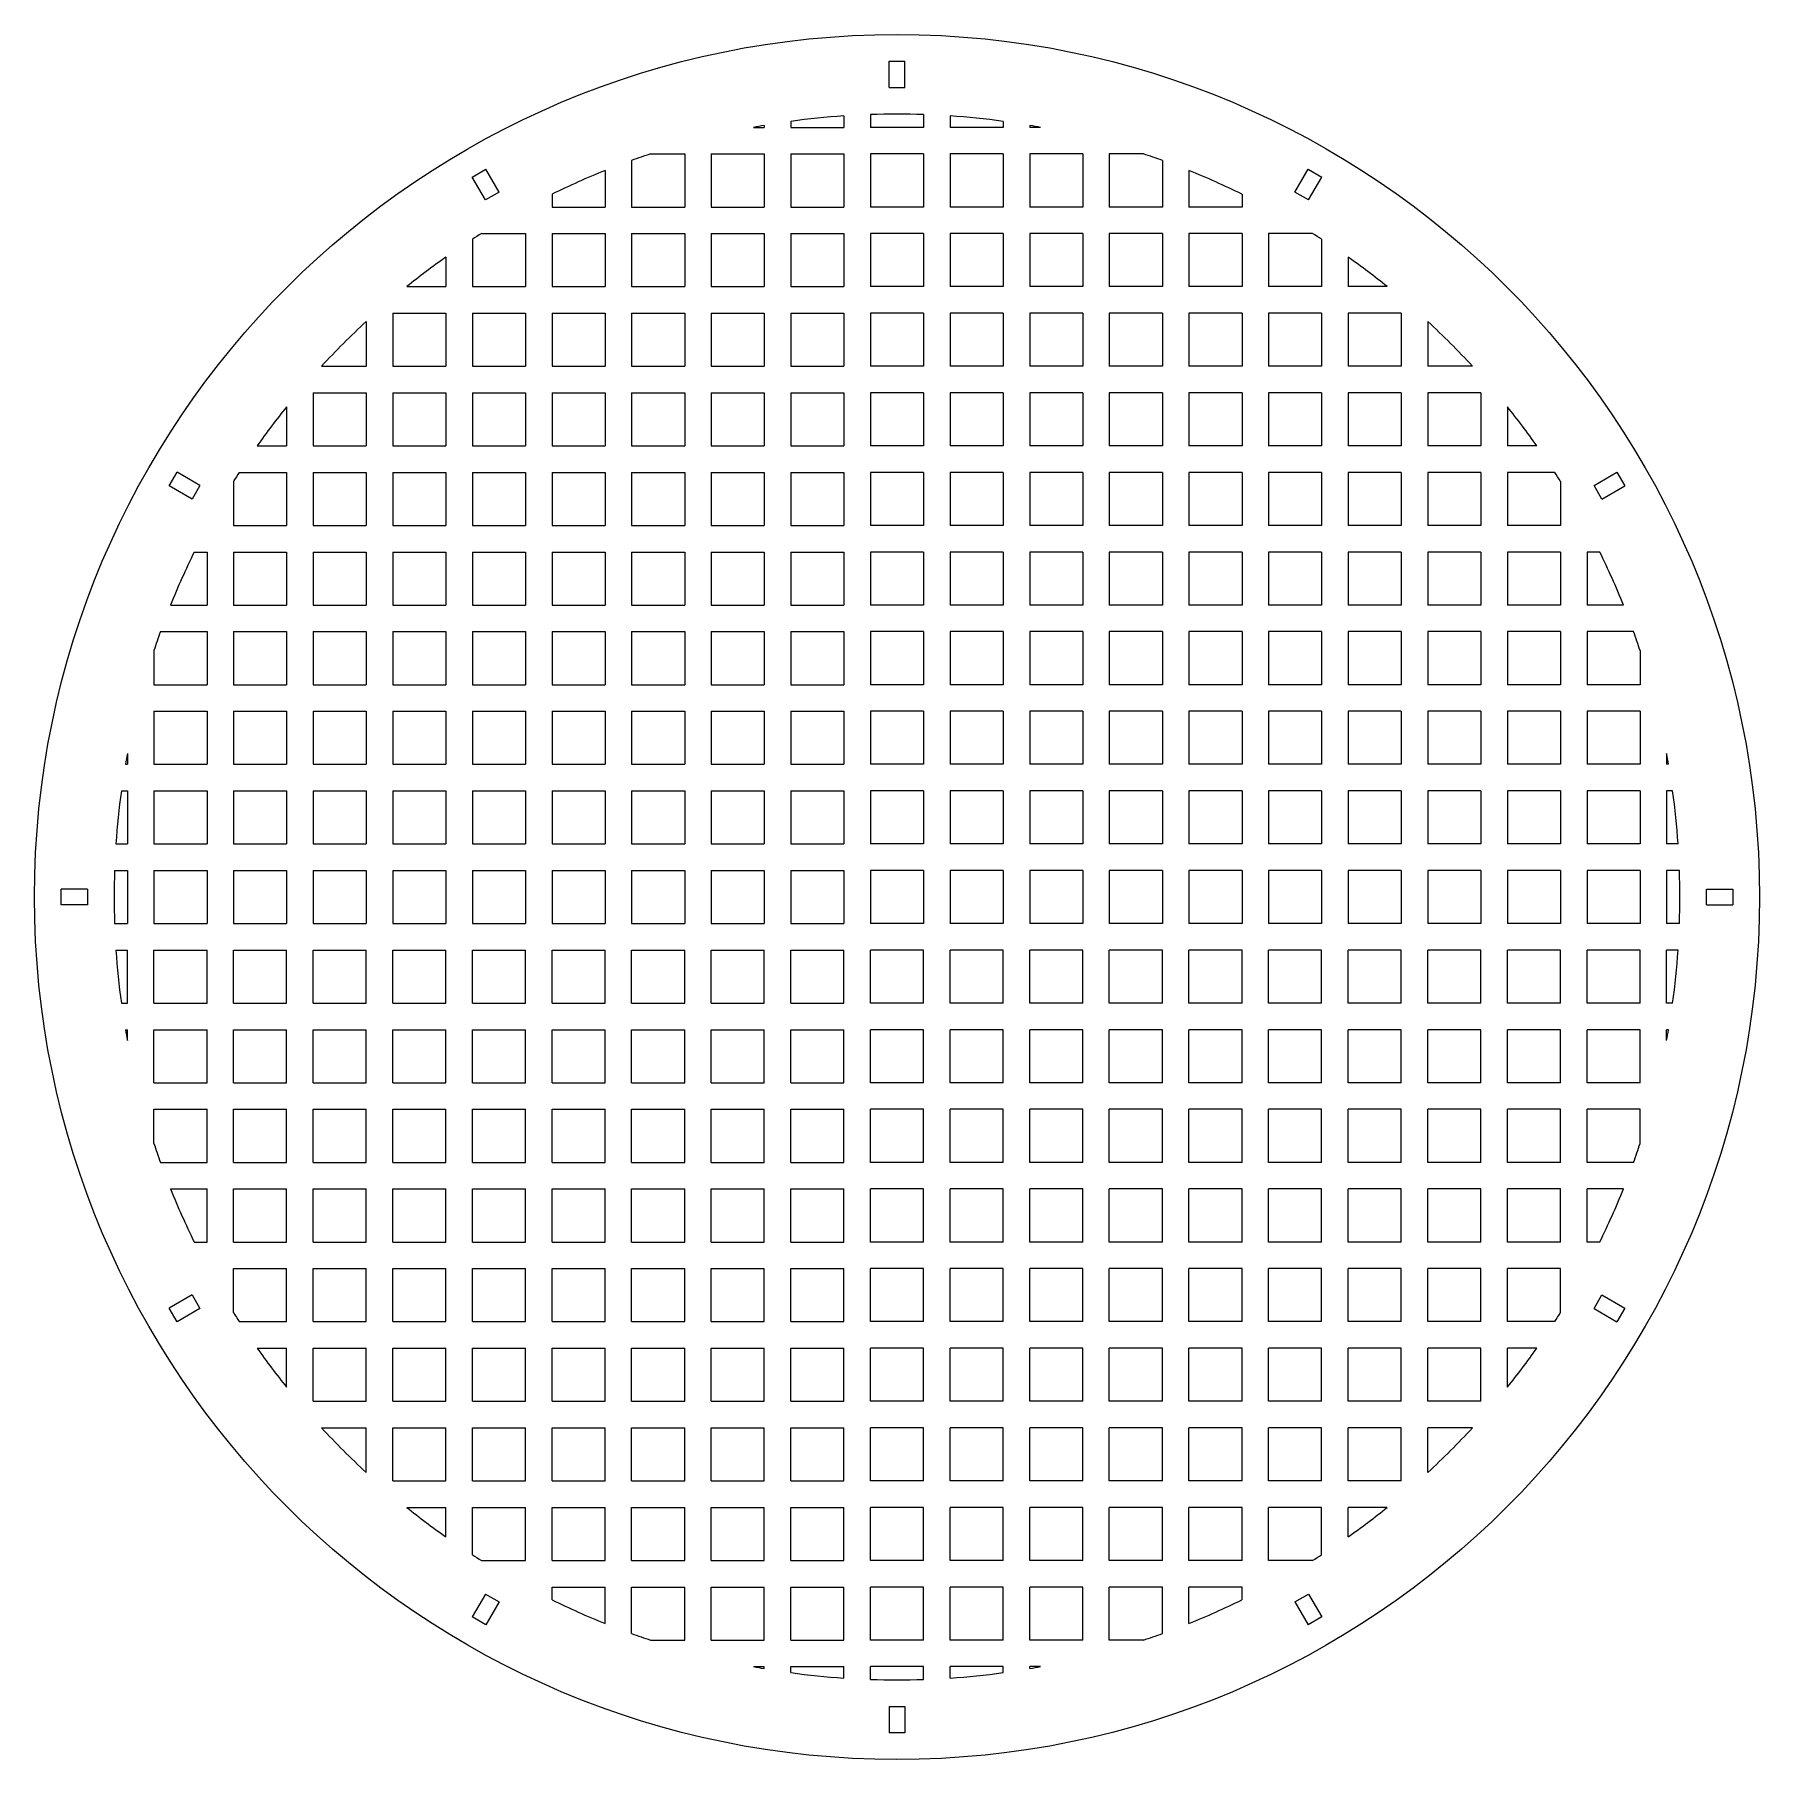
# Model space of a CAD drawing. Extents: x -162 to 162, y -162 to 162.
import ezdxf

# ---------------------------------------------------------------- set-up
doc = ezdxf.new("R2010")
doc.units = 0
doc.header["$MEASUREMENT"] = 0
doc.layers.add('VISIBLE', color=7, linetype='CONTINUOUS')

msp = doc.modelspace()

# ---------------------------------------------------------------- linework, layer by layer
at = {"layer": 'VISIBLE'}
for p, q in [((-1.5, 152.5), (-1.5, 157.5)), ((-1.5, 157.5), (1.5, 157.5)), ((1.5, 152.5), (1.5, 157.5)), ((-1.5, 152.5), (1.5, 152.5)), ((-10, 147.16), (-10, 145)), ((-5, 147.42), (-5, 145)), ((5, 147.42), (5, 145)), ((10, 147.16), (10, 145)), ((-27.04, 145), (-25, 145)), ((-25, 145.37), (-25, 145)), ((-20, 146.14), (-20, 145)), ((-20, 145), (-10, 145)), ((5, 145), (-5, 145)), ((20, 145), (10, 145)), ((20, 146.14), (20, 145)), ((25, 145.37), (25, 145)), ((27.04, 145), (25, 145)), ((-46.44, 140), (-40, 140)), ((-40, 140), (-40, 130)), ((-35, 140), (-35, 130)), ((-35, 140), (-25, 140)), ((-25, 140), (-25, 130)), ((-20, 140), (-20, 130)), ((-20, 140), (-10, 140)), ((-10, 140), (-10, 130)), ((5, 140), (-5, 140)), ((-5, 140), (-5, 130)), ((5, 140), (5, 130)), ((20, 140), (10, 140)), ((10, 140), (10, 130)), ((20, 140), (20, 130)), ((35, 140), (25, 140)), ((25, 140), (25, 130)), ((35, 140), (35, 130)), ((40, 140), (40, 130)), ((46.44, 140), (40, 140)), ((-80.05, 135.65), (-77.45, 137.15)), ((-74.95, 132.82), (-77.45, 137.15)), ((-55, 136.86), (-55, 130)), ((-50, 138.77), (-50, 130)), ((50, 138.77), (50, 130)), ((55, 136.86), (55, 130)), ((74.95, 132.82), (77.45, 137.15)), ((77.45, 137.15), (80.05, 135.65)), ((-77.55, 131.32), (-80.05, 135.65)), ((77.55, 131.32), (80.05, 135.65)), ((-74.95, 132.82), (-77.55, 131.32)), ((-65, 132.41), (-65, 130)), ((-65, 130), (-55, 130)), ((-50, 130), (-40, 130)), ((-35, 130), (-25, 130)), ((-20, 130), (-10, 130)), ((5, 130), (-5, 130)), ((20, 130), (10, 130)), ((35, 130), (25, 130)), ((50, 130), (40, 130)), ((65, 130), (55, 130)), ((65, 132.41), (65, 130)), ((77.55, 131.32), (74.95, 132.82)), ((-80, 123.92), (-80, 115)), ((-78.3, 125), (-70, 125)), ((-70, 125), (-70, 115)), ((-65, 125), (-65, 115)), ((-65, 125), (-55, 125)), ((-55, 125), (-55, 115)), ((-50, 125), (-50, 115)), ((-50, 125), (-40, 125)), ((-40, 125), (-40, 115)), ((-35, 125), (-35, 115)), ((-35, 125), (-25, 125)), ((-25, 125), (-25, 115)), ((-20, 125), (-20, 115)), ((-20, 125), (-10, 125)), ((-10, 125), (-10, 115)), ((5, 125), (-5, 125)), ((-5, 125), (-5, 115)), ((5, 125), (5, 115)), ((20, 125), (10, 125)), ((10, 125), (10, 115)), ((20, 125), (20, 115)), ((35, 125), (25, 125)), ((25, 125), (25, 115)), ((35, 125), (35, 115)), ((50, 125), (40, 125)), ((40, 125), (40, 115)), ((50, 125), (50, 115)), ((65, 125), (55, 125)), ((55, 125), (55, 115)), ((65, 125), (65, 115)), ((70, 125), (70, 115)), ((78.3, 125), (70, 125)), ((80, 123.92), (80, 115)), ((-85, 120.55), (-85, 115)), ((85, 120.55), (85, 115)), ((-92.36, 115), (-85, 115)), ((-80, 115), (-70, 115)), ((-65, 115), (-55, 115)), ((-50, 115), (-40, 115)), ((-35, 115), (-25, 115)), ((-20, 115), (-10, 115)), ((5, 115), (-5, 115)), ((20, 115), (10, 115)), ((35, 115), (25, 115)), ((50, 115), (40, 115)), ((65, 115), (55, 115)), ((80, 115), (70, 115)), ((92.36, 115), (85, 115)), ((-100, 108.43), (-100, 100)), ((-95, 110), (-85, 110)), ((-95, 110), (-95, 100)), ((-85, 110), (-85, 100)), ((-80, 110), (-70, 110)), ((-80, 110), (-80, 100)), ((-70, 110), (-70, 100)), ((-65, 110), (-65, 100)), ((-65, 110), (-55, 110)), ((-55, 110), (-55, 100)), ((-50, 110), (-40, 110)), ((-50, 110), (-50, 100)), ((-40, 110), (-40, 100)), ((-35, 110), (-35, 100)), ((-35, 110), (-25, 110)), ((-25, 110), (-25, 100)), ((-20, 110), (-20, 100)), ((-20, 110), (-10, 110)), ((-10, 110), (-10, 100)), ((5, 110), (-5, 110)), ((-5, 110), (-5, 100)), ((5, 110), (5, 100)), ((20, 110), (10, 110)), ((10, 110), (10, 100)), ((20, 110), (20, 100)), ((35, 110), (25, 110)), ((25, 110), (25, 100)), ((35, 110), (35, 100)), ((50, 110), (40, 110)), ((40, 110), (40, 100)), ((50, 110), (50, 100)), ((65, 110), (55, 110)), ((55, 110), (55, 100)), ((65, 110), (65, 100)), ((80, 110), (70, 110)), ((70, 110), (70, 100)), ((80, 110), (80, 100)), ((95, 110), (85, 110)), ((85, 110), (85, 100)), ((95, 110), (95, 100)), ((100, 108.43), (100, 100)), ((-108.43, 100), (-100, 100)), ((-95, 100), (-85, 100)), ((-80, 100), (-70, 100)), ((-65, 100), (-55, 100)), ((-50, 100), (-40, 100)), ((-35, 100), (-25, 100)), ((-20, 100), (-10, 100)), ((5, 100), (-5, 100)), ((20, 100), (10, 100)), ((35, 100), (25, 100)), ((50, 100), (40, 100)), ((65, 100), (55, 100)), ((80, 100), (70, 100)), ((95, 100), (85, 100)), ((108.43, 100), (100, 100)), ((-110, 95), (-110, 85)), ((-110, 95), (-100, 95)), ((-100, 95), (-100, 85)), ((-95, 95), (-85, 95)), ((-95, 95), (-95, 85)), ((-85, 95), (-85, 85)), ((-80, 95), (-70, 95)), ((-80, 95), (-80, 85)), ((-70, 95), (-70, 85)), ((-65, 95), (-55, 95)), ((-65, 95), (-65, 85)), ((-55, 95), (-55, 85)), ((-50, 95), (-40, 95)), ((-50, 95), (-50, 85)), ((-40, 95), (-40, 85)), ((-35, 95), (-35, 85)), ((-35, 95), (-25, 95)), ((-25, 95), (-25, 85)), ((-20, 95), (-20, 85)), ((-20, 95), (-10, 95)), ((-10, 95), (-10, 85)), ((5, 95), (-5, 95)), ((-5, 95), (-5, 85)), ((5, 95), (5, 85)), ((20, 95), (10, 95)), ((10, 95), (10, 85)), ((20, 95), (20, 85)), ((35, 95), (25, 95)), ((25, 95), (25, 85)), ((35, 95), (35, 85)), ((50, 95), (40, 95)), ((40, 95), (40, 85)), ((50, 95), (50, 85)), ((65, 95), (55, 95)), ((55, 95), (55, 85)), ((65, 95), (65, 85)), ((80, 95), (70, 95)), ((70, 95), (70, 85)), ((80, 95), (80, 85)), ((95, 95), (85, 95)), ((85, 95), (85, 85)), ((95, 95), (95, 85)), ((110, 95), (100, 95)), ((100, 95), (100, 85)), ((110, 95), (110, 85)), ((-115, 92.36), (-115, 85)), ((115, 92.36), (115, 85)), ((-120.55, 85), (-115, 85)), ((-110, 85), (-100, 85)), ((-95, 85), (-85, 85)), ((-80, 85), (-70, 85)), ((-65, 85), (-55, 85)), ((-50, 85), (-40, 85)), ((-35, 85), (-25, 85)), ((-20, 85), (-10, 85)), ((5, 85), (-5, 85)), ((20, 85), (10, 85)), ((35, 85), (25, 85)), ((50, 85), (40, 85)), ((65, 85), (55, 85)), ((80, 85), (70, 85)), ((95, 85), (85, 85)), ((110, 85), (100, 85)), ((120.55, 85), (115, 85)), ((-137.15, 77.45), (-135.65, 80.05)), ((-131.32, 77.55), (-135.65, 80.05)), ((-125, 78.3), (-125, 70)), ((-123.92, 80), (-115, 80)), ((-115, 80), (-115, 70)), ((-110, 80), (-100, 80)), ((-110, 80), (-110, 70)), ((-100, 80), (-100, 70)), ((-95, 80), (-95, 70)), ((-95, 80), (-85, 80)), ((-85, 80), (-85, 70)), ((-80, 80), (-70, 80)), ((-80, 80), (-80, 70)), ((-70, 80), (-70, 70)), ((-65, 80), (-55, 80)), ((-65, 80), (-65, 70)), ((-55, 80), (-55, 70)), ((-50, 80), (-50, 70)), ((-50, 80), (-40, 80)), ((-40, 80), (-40, 70)), ((-35, 80), (-35, 70)), ((-35, 80), (-25, 80)), ((-25, 80), (-25, 70)), ((-20, 80), (-20, 70)), ((-20, 80), (-10, 80)), ((-10, 80), (-10, 70)), ((5, 80), (-5, 80)), ((-5, 80), (-5, 70)), ((5, 80), (5, 70)), ((20, 80), (10, 80)), ((10, 80), (10, 70)), ((20, 80), (20, 70)), ((35, 80), (25, 80)), ((25, 80), (25, 70)), ((35, 80), (35, 70)), ((50, 80), (40, 80)), ((40, 80), (40, 70)), ((50, 80), (50, 70)), ((65, 80), (55, 80)), ((55, 80), (55, 70)), ((65, 80), (65, 70)), ((80, 80), (70, 80)), ((70, 80), (70, 70)), ((80, 80), (80, 70)), ((95, 80), (85, 80)), ((85, 80), (85, 70)), ((95, 80), (95, 70)), ((110, 80), (100, 80)), ((100, 80), (100, 70)), ((110, 80), (110, 70)), ((115, 80), (115, 70)), ((123.92, 80), (115, 80)), ((125, 78.3), (125, 70)), ((131.32, 77.55), (135.65, 80.05)), ((135.65, 80.05), (137.15, 77.45)), ((-132.82, 74.95), (-137.15, 77.45)), ((-131.32, 77.55), (-132.82, 74.95)), ((132.82, 74.95), (131.32, 77.55)), ((132.82, 74.95), (137.15, 77.45)), ((-125, 70), (-115, 70)), ((-110, 70), (-100, 70)), ((-95, 70), (-85, 70)), ((-80, 70), (-70, 70)), ((-65, 70), (-55, 70)), ((-50, 70), (-40, 70)), ((-35, 70), (-25, 70)), ((-20, 70), (-10, 70)), ((5, 70), (-5, 70)), ((20, 70), (10, 70)), ((35, 70), (25, 70)), ((50, 70), (40, 70)), ((65, 70), (55, 70)), ((80, 70), (70, 70)), ((95, 70), (85, 70)), ((110, 70), (100, 70)), ((125, 70), (115, 70)), ((-132.41, 65), (-130, 65)), ((-130, 65), (-130, 55)), ((-125, 65), (-115, 65)), ((-125, 65), (-125, 55)), ((-115, 65), (-115, 55)), ((-110, 65), (-100, 65)), ((-110, 65), (-110, 55)), ((-100, 65), (-100, 55)), ((-95, 65), (-95, 55)), ((-95, 65), (-85, 65)), ((-85, 65), (-85, 55)), ((-80, 65), (-70, 65)), ((-80, 65), (-80, 55)), ((-70, 65), (-70, 55)), ((-65, 65), (-65, 55)), ((-65, 65), (-55, 65)), ((-55, 65), (-55, 55)), ((-50, 65), (-40, 65)), ((-50, 65), (-50, 55)), ((-40, 65), (-40, 55)), ((-35, 65), (-35, 55)), ((-35, 65), (-25, 65)), ((-25, 65), (-25, 55)), ((-20, 65), (-20, 55)), ((-20, 65), (-10, 65)), ((-10, 65), (-10, 55)), ((5, 65), (-5, 65)), ((-5, 65), (-5, 55)), ((5, 65), (5, 55)), ((20, 65), (10, 65)), ((10, 65), (10, 55)), ((20, 65), (20, 55)), ((35, 65), (25, 65)), ((25, 65), (25, 55)), ((35, 65), (35, 55)), ((50, 65), (40, 65)), ((40, 65), (40, 55)), ((50, 65), (50, 55)), ((65, 65), (55, 65)), ((55, 65), (55, 55)), ((65, 65), (65, 55)), ((80, 65), (70, 65)), ((70, 65), (70, 55)), ((80, 65), (80, 55)), ((95, 65), (85, 65)), ((85, 65), (85, 55)), ((95, 65), (95, 55)), ((110, 65), (100, 65)), ((100, 65), (100, 55)), ((110, 65), (110, 55)), ((125, 65), (115, 65)), ((115, 65), (115, 55)), ((125, 65), (125, 55)), ((130, 65), (130, 55)), ((132.41, 65), (130, 65)), ((-136.86, 55), (-130, 55)), ((-125, 55), (-115, 55)), ((-110, 55), (-100, 55)), ((-95, 55), (-85, 55)), ((-80, 55), (-70, 55)), ((-65, 55), (-55, 55)), ((-50, 55), (-40, 55)), ((-35, 55), (-25, 55)), ((-20, 55), (-10, 55)), ((5, 55), (-5, 55)), ((20, 55), (10, 55)), ((35, 55), (25, 55)), ((50, 55), (40, 55)), ((65, 55), (55, 55)), ((80, 55), (70, 55)), ((95, 55), (85, 55)), ((110, 55), (100, 55)), ((125, 55), (115, 55)), ((136.86, 55), (130, 55)), ((-138.77, 50), (-130, 50)), ((-130, 50), (-130, 40)), ((-125, 50), (-115, 50)), ((-125, 50), (-125, 40)), ((-115, 50), (-115, 40)), ((-110, 50), (-100, 50)), ((-110, 50), (-110, 40)), ((-100, 50), (-100, 40)), ((-95, 50), (-85, 50)), ((-95, 50), (-95, 40)), ((-85, 50), (-85, 40)), ((-80, 50), (-70, 50)), ((-80, 50), (-80, 40)), ((-70, 50), (-70, 40)), ((-65, 50), (-55, 50)), ((-65, 50), (-65, 40)), ((-55, 50), (-55, 40)), ((-50, 50), (-40, 50)), ((-50, 50), (-50, 40)), ((-40, 50), (-40, 40)), ((-35, 50), (-35, 40)), ((-35, 50), (-25, 50)), ((-25, 50), (-25, 40)), ((-20, 50), (-20, 40)), ((-20, 50), (-10, 50)), ((-10, 50), (-10, 40)), ((5, 50), (-5, 50)), ((-5, 50), (-5, 40)), ((5, 50), (5, 40)), ((20, 50), (10, 50)), ((10, 50), (10, 40)), ((20, 50), (20, 40)), ((35, 50), (25, 50)), ((25, 50), (25, 40)), ((35, 50), (35, 40)), ((50, 50), (40, 50)), ((40, 50), (40, 40)), ((50, 50), (50, 40)), ((65, 50), (55, 50)), ((55, 50), (55, 40)), ((65, 50), (65, 40)), ((80, 50), (70, 50)), ((70, 50), (70, 40)), ((80, 50), (80, 40)), ((95, 50), (85, 50)), ((85, 50), (85, 40)), ((95, 50), (95, 40)), ((110, 50), (100, 50)), ((100, 50), (100, 40)), ((110, 50), (110, 40)), ((125, 50), (115, 50)), ((115, 50), (115, 40)), ((125, 50), (125, 40)), ((130, 50), (130, 40)), ((138.77, 50), (130, 50)), ((-140, 46.44), (-140, 40)), ((140, 46.44), (140, 40)), ((-140, 40), (-130, 40)), ((-125, 40), (-115, 40)), ((-110, 40), (-100, 40)), ((-95, 40), (-85, 40)), ((-80, 40), (-70, 40)), ((-65, 40), (-55, 40)), ((-50, 40), (-40, 40)), ((-35, 40), (-25, 40)), ((-20, 40), (-10, 40)), ((5, 40), (-5, 40)), ((20, 40), (10, 40)), ((35, 40), (25, 40)), ((50, 40), (40, 40)), ((65, 40), (55, 40)), ((80, 40), (70, 40)), ((95, 40), (85, 40)), ((110, 40), (100, 40)), ((125, 40), (115, 40)), ((140, 40), (130, 40)), ((-140, 35), (-140, 25)), ((-140, 35), (-130, 35)), ((-130, 35), (-130, 25)), ((-125, 35), (-125, 25)), ((-125, 35), (-115, 35)), ((-115, 35), (-115, 25)), ((-110, 35), (-100, 35)), ((-110, 35), (-110, 25)), ((-100, 35), (-100, 25)), ((-95, 35), (-95, 25)), ((-95, 35), (-85, 35)), ((-85, 35), (-85, 25)), ((-80, 35), (-80, 25)), ((-80, 35), (-70, 35)), ((-70, 35), (-70, 25)), ((-65, 35), (-55, 35)), ((-65, 35), (-65, 25)), ((-55, 35), (-55, 25)), ((-50, 35), (-40, 35)), ((-50, 35), (-50, 25)), ((-40, 35), (-40, 25)), ((-35, 35), (-35, 25)), ((-35, 35), (-25, 35)), ((-25, 35), (-25, 25)), ((-20, 35), (-20, 25)), ((-20, 35), (-10, 35)), ((-10, 35), (-10, 25)), ((5, 35), (-5, 35)), ((-5, 35), (-5, 25)), ((5, 35), (5, 25)), ((20, 35), (10, 35)), ((10, 35), (10, 25)), ((20, 35), (20, 25)), ((35, 35), (25, 35)), ((25, 35), (25, 25)), ((35, 35), (35, 25)), ((50, 35), (40, 35)), ((40, 35), (40, 25)), ((50, 35), (50, 25)), ((65, 35), (55, 35)), ((55, 35), (55, 25)), ((65, 35), (65, 25)), ((80, 35), (70, 35)), ((70, 35), (70, 25)), ((80, 35), (80, 25)), ((95, 35), (85, 35)), ((85, 35), (85, 25)), ((95, 35), (95, 25)), ((110, 35), (100, 35)), ((100, 35), (100, 25)), ((110, 35), (110, 25)), ((125, 35), (115, 35)), ((115, 35), (115, 25)), ((125, 35), (125, 25)), ((140, 35), (130, 35)), ((130, 35), (130, 25)), ((140, 35), (140, 25)), ((-145, 27.04), (-145, 25)), ((145, 27.04), (145, 25)), ((-145.37, 25), (-145, 25)), ((-140, 25), (-130, 25)), ((-125, 25), (-115, 25)), ((-110, 25), (-100, 25)), ((-95, 25), (-85, 25)), ((-80, 25), (-70, 25)), ((-65, 25), (-55, 25)), ((-50, 25), (-40, 25)), ((-35, 25), (-25, 25)), ((-20, 25), (-10, 25)), ((5, 25), (-5, 25)), ((20, 25), (10, 25)), ((35, 25), (25, 25)), ((50, 25), (40, 25)), ((65, 25), (55, 25)), ((80, 25), (70, 25)), ((95, 25), (85, 25)), ((110, 25), (100, 25)), ((125, 25), (115, 25)), ((140, 25), (130, 25)), ((145.37, 25), (145, 25)), ((-146.14, 20), (-145, 20)), ((-145, 20), (-145, 10)), ((-140, 20), (-130, 20)), ((-140, 20), (-140, 10)), ((-130, 20), (-130, 10)), ((-125, 20), (-125, 10)), ((-125, 20), (-115, 20)), ((-115, 20), (-115, 10)), ((-110, 20), (-100, 20)), ((-110, 20), (-110, 10)), ((-100, 20), (-100, 10)), ((-95, 20), (-85, 20)), ((-95, 20), (-95, 10)), ((-85, 20), (-85, 10)), ((-80, 20), (-80, 10)), ((-80, 20), (-70, 20)), ((-70, 20), (-70, 10)), ((-65, 20), (-65, 10)), ((-65, 20), (-55, 20)), ((-55, 20), (-55, 10)), ((-50, 20), (-40, 20)), ((-50, 20), (-50, 10)), ((-40, 20), (-40, 10)), ((-35, 20), (-35, 10)), ((-35, 20), (-25, 20)), ((-25, 20), (-25, 10)), ((-20, 20), (-20, 10)), ((-20, 20), (-10, 20)), ((-10, 20), (-10, 10)), ((5, 20), (-5, 20)), ((-5, 20), (-5, 10)), ((5, 20), (5, 10)), ((20, 20), (10, 20)), ((10, 20), (10, 10)), ((20, 20), (20, 10)), ((35, 20), (25, 20)), ((25, 20), (25, 10)), ((35, 20), (35, 10)), ((50, 20), (40, 20)), ((40, 20), (40, 10)), ((50, 20), (50, 10)), ((65, 20), (55, 20)), ((55, 20), (55, 10)), ((65, 20), (65, 10)), ((80, 20), (70, 20)), ((70, 20), (70, 10)), ((80, 20), (80, 10)), ((95, 20), (85, 20)), ((85, 20), (85, 10)), ((95, 20), (95, 10)), ((110, 20), (100, 20)), ((100, 20), (100, 10)), ((110, 20), (110, 10)), ((125, 20), (115, 20)), ((115, 20), (115, 10)), ((125, 20), (125, 10)), ((140, 20), (130, 20)), ((130, 20), (130, 10)), ((140, 20), (140, 10)), ((145, 20), (145, 10)), ((146.14, 20), (145, 20)), ((-147.16, 10), (-145, 10)), ((-140, 10), (-130, 10)), ((-125, 10), (-115, 10)), ((-110, 10), (-100, 10)), ((-95, 10), (-85, 10)), ((-80, 10), (-70, 10)), ((-65, 10), (-55, 10)), ((-50, 10), (-40, 10)), ((-35, 10), (-25, 10)), ((-20, 10), (-10, 10)), ((5, 10), (-5, 10)), ((20, 10), (10, 10)), ((35, 10), (25, 10)), ((50, 10), (40, 10)), ((65, 10), (55, 10)), ((80, 10), (70, 10)), ((95, 10), (85, 10)), ((110, 10), (100, 10)), ((125, 10), (115, 10)), ((140, 10), (130, 10)), ((147.16, 10), (145, 10)), ((-147.42, 5), (-145, 5)), ((-145, 5), (-145, -5)), ((-140, 5), (-130, 5)), ((-140, 5), (-140, -5)), ((-130, 5), (-130, -5)), ((-125, 5), (-115, 5)), ((-125, 5), (-125, -5)), ((-115, 5), (-115, -5)), ((-110, 5), (-100, 5)), ((-110, 5), (-110, -5)), ((-100, 5), (-100, -5)), ((-95, 5), (-85, 5)), ((-95, 5), (-95, -5)), ((-85, 5), (-85, -5)), ((-80, 5), (-70, 5)), ((-80, 5), (-80, -5)), ((-70, 5), (-70, -5)), ((-65, 5), (-55, 5)), ((-65, 5), (-65, -5)), ((-55, 5), (-55, -5)), ((-50, 5), (-40, 5)), ((-50, 5), (-50, -5)), ((-40, 5), (-40, -5)), ((-35, 5), (-35, -5)), ((-35, 5), (-25, 5)), ((-25, 5), (-25, -5)), ((-20, 5), (-20, -5)), ((-20, 5), (-10, 5)), ((-10, 5), (-10, -5)), ((5, 5), (-5, 5)), ((-5, 5), (-5, -5)), ((5, 5), (5, -5)), ((20, 5), (10, 5)), ((10, 5), (10, -5)), ((20, 5), (20, -5)), ((35, 5), (25, 5)), ((25, 5), (25, -5)), ((35, 5), (35, -5)), ((50, 5), (40, 5)), ((40, 5), (40, -5)), ((50, 5), (50, -5)), ((65, 5), (55, 5)), ((55, 5), (55, -5)), ((65, 5), (65, -5)), ((80, 5), (70, 5)), ((70, 5), (70, -5)), ((80, 5), (80, -5)), ((95, 5), (85, 5)), ((85, 5), (85, -5)), ((95, 5), (95, -5)), ((110, 5), (100, 5)), ((100, 5), (100, -5)), ((110, 5), (110, -5)), ((125, 5), (115, 5)), ((115, 5), (115, -5)), ((125, 5), (125, -5)), ((140, 5), (130, 5)), ((130, 5), (130, -5)), ((140, 5), (140, -5)), ((147.42, 5), (145, 5)), ((145, 5), (145, -5)), ((-157.5, -1.5), (-157.5, 1.5)), ((-152.5, 1.5), (-157.5, 1.5)), ((-152.5, 1.5), (-152.5, -1.5)), ((152.5, -1.5), (152.5, 1.5)), ((152.5, 1.5), (157.5, 1.5)), ((157.5, 1.5), (157.5, -1.5)), ((-152.5, -1.5), (-157.5, -1.5)), ((152.5, -1.5), (157.5, -1.5)), ((-147.42, -5), (-145, -5)), ((-140, -5), (-130, -5)), ((-125, -5), (-115, -5)), ((-110, -5), (-100, -5)), ((-95, -5), (-85, -5)), ((-80, -5), (-70, -5)), ((-65, -5), (-55, -5)), ((-50, -5), (-40, -5)), ((-35, -5), (-25, -5)), ((-20, -5), (-10, -5)), ((5, -5), (-5, -5)), ((20, -5), (10, -5)), ((35, -5), (25, -5)), ((50, -5), (40, -5)), ((65, -5), (55, -5)), ((80, -5), (70, -5)), ((95, -5), (85, -5)), ((110, -5), (100, -5)), ((125, -5), (115, -5)), ((140, -5), (130, -5)), ((147.42, -5), (145, -5)), ((-147.16, -10), (-145, -10)), ((-145, -20), (-145, -10)), ((-140, -20), (-140, -10)), ((-140, -10), (-130, -10)), ((-130, -20), (-130, -10)), ((-125, -20), (-125, -10)), ((-125, -10), (-115, -10)), ((-115, -20), (-115, -10)), ((-110, -20), (-110, -10)), ((-110, -10), (-100, -10)), ((-100, -20), (-100, -10)), ((-95, -20), (-95, -10)), ((-95, -10), (-85, -10)), ((-85, -20), (-85, -10)), ((-80, -20), (-80, -10)), ((-80, -10), (-70, -10)), ((-70, -20), (-70, -10)), ((-65, -20), (-65, -10)), ((-65, -10), (-55, -10)), ((-55, -20), (-55, -10)), ((-50, -20), (-50, -10)), ((-50, -10), (-40, -10)), ((-40, -20), (-40, -10)), ((-35, -20), (-35, -10)), ((-35, -10), (-25, -10)), ((-25, -20), (-25, -10)), ((-20, -20), (-20, -10)), ((-20, -10), (-10, -10)), ((-10, -20), (-10, -10)), ((-5, -20), (-5, -10)), ((5, -10), (-5, -10)), ((5, -20), (5, -10)), ((10, -20), (10, -10)), ((20, -10), (10, -10)), ((20, -20), (20, -10)), ((25, -20), (25, -10)), ((35, -10), (25, -10)), ((35, -20), (35, -10)), ((40, -20), (40, -10)), ((50, -10), (40, -10)), ((50, -20), (50, -10)), ((55, -20), (55, -10)), ((65, -10), (55, -10)), ((65, -20), (65, -10)), ((70, -20), (70, -10)), ((80, -10), (70, -10)), ((80, -20), (80, -10)), ((85, -20), (85, -10)), ((95, -10), (85, -10)), ((95, -20), (95, -10)), ((100, -20), (100, -10)), ((110, -10), (100, -10)), ((110, -20), (110, -10)), ((125, -10), (115, -10)), ((115, -20), (115, -10)), ((125, -20), (125, -10)), ((130, -20), (130, -10)), ((140, -10), (130, -10)), ((140, -20), (140, -10)), ((145, -20), (145, -10)), ((147.16, -10), (145, -10)), ((-146.14, -20), (-145, -20)), ((-140, -20), (-130, -20)), ((-125, -20), (-115, -20)), ((-110, -20), (-100, -20)), ((-95, -20), (-85, -20)), ((-80, -20), (-70, -20)), ((-65, -20), (-55, -20)), ((-50, -20), (-40, -20)), ((-35, -20), (-25, -20)), ((-20, -20), (-10, -20)), ((5, -20), (-5, -20)), ((20, -20), (10, -20)), ((35, -20), (25, -20)), ((50, -20), (40, -20)), ((65, -20), (55, -20)), ((80, -20), (70, -20)), ((95, -20), (85, -20)), ((110, -20), (100, -20)), ((125, -20), (115, -20)), ((140, -20), (130, -20)), ((146.14, -20), (145, -20)), ((-145.37, -25), (-145, -25)), ((-145, -27.04), (-145, -25)), ((-140, -35), (-140, -25)), ((-140, -25), (-130, -25)), ((-130, -35), (-130, -25)), ((-125, -35), (-125, -25)), ((-125, -25), (-115, -25)), ((-115, -35), (-115, -25)), ((-110, -35), (-110, -25)), ((-110, -25), (-100, -25)), ((-100, -35), (-100, -25)), ((-95, -35), (-95, -25)), ((-95, -25), (-85, -25)), ((-85, -35), (-85, -25)), ((-80, -35), (-80, -25)), ((-80, -25), (-70, -25)), ((-70, -35), (-70, -25)), ((-65, -35), (-65, -25)), ((-65, -25), (-55, -25)), ((-55, -35), (-55, -25)), ((-50, -35), (-50, -25)), ((-50, -25), (-40, -25)), ((-40, -35), (-40, -25)), ((-35, -35), (-35, -25)), ((-35, -25), (-25, -25)), ((-25, -35), (-25, -25)), ((-20, -35), (-20, -25)), ((-20, -25), (-10, -25)), ((-10, -35), (-10, -25)), ((-5, -35), (-5, -25)), ((5, -25), (-5, -25)), ((5, -35), (5, -25)), ((10, -35), (10, -25)), ((20, -25), (10, -25)), ((20, -35), (20, -25)), ((25, -35), (25, -25)), ((35, -25), (25, -25)), ((35, -35), (35, -25)), ((40, -35), (40, -25)), ((50, -25), (40, -25)), ((50, -35), (50, -25)), ((55, -35), (55, -25)), ((65, -25), (55, -25)), ((65, -35), (65, -25)), ((70, -35), (70, -25)), ((80, -25), (70, -25)), ((80, -35), (80, -25)), ((85, -35), (85, -25)), ((95, -25), (85, -25)), ((95, -35), (95, -25)), ((100, -35), (100, -25)), ((110, -25), (100, -25)), ((110, -35), (110, -25)), ((115, -35), (115, -25)), ((125, -25), (115, -25)), ((125, -35), (125, -25)), ((130, -35), (130, -25)), ((140, -25), (130, -25)), ((140, -35), (140, -25)), ((145, -27.04), (145, -25)), ((145.37, -25), (145, -25)), ((-140, -35), (-130, -35)), ((-125, -35), (-115, -35)), ((-110, -35), (-100, -35)), ((-95, -35), (-85, -35)), ((-80, -35), (-70, -35)), ((-65, -35), (-55, -35)), ((-50, -35), (-40, -35)), ((-35, -35), (-25, -35)), ((-20, -35), (-10, -35)), ((5, -35), (-5, -35)), ((20, -35), (10, -35)), ((35, -35), (25, -35)), ((50, -35), (40, -35)), ((65, -35), (55, -35)), ((80, -35), (70, -35)), ((95, -35), (85, -35)), ((110, -35), (100, -35)), ((125, -35), (115, -35)), ((140, -35), (130, -35)), ((-140, -46.44), (-140, -40)), ((-140, -40), (-130, -40)), ((-130, -50), (-130, -40)), ((-125, -50), (-125, -40)), ((-125, -40), (-115, -40)), ((-115, -50), (-115, -40)), ((-110, -50), (-110, -40)), ((-110, -40), (-100, -40)), ((-100, -50), (-100, -40)), ((-95, -50), (-95, -40)), ((-95, -40), (-85, -40)), ((-85, -50), (-85, -40)), ((-80, -50), (-80, -40)), ((-80, -40), (-70, -40)), ((-70, -50), (-70, -40)), ((-65, -50), (-65, -40)), ((-65, -40), (-55, -40)), ((-55, -50), (-55, -40)), ((-50, -50), (-50, -40)), ((-50, -40), (-40, -40)), ((-40, -50), (-40, -40)), ((-35, -50), (-35, -40)), ((-35, -40), (-25, -40)), ((-25, -50), (-25, -40)), ((-20, -50), (-20, -40)), ((-20, -40), (-10, -40)), ((-10, -50), (-10, -40)), ((-5, -50), (-5, -40)), ((5, -40), (-5, -40)), ((5, -50), (5, -40)), ((20, -40), (10, -40)), ((10, -50), (10, -40)), ((20, -50), (20, -40)), ((25, -50), (25, -40)), ((35, -40), (25, -40)), ((35, -50), (35, -40)), ((40, -50), (40, -40)), ((50, -40), (40, -40)), ((50, -50), (50, -40)), ((55, -50), (55, -40)), ((65, -40), (55, -40)), ((65, -50), (65, -40)), ((70, -50), (70, -40)), ((80, -40), (70, -40)), ((80, -50), (80, -40)), ((85, -50), (85, -40)), ((95, -40), (85, -40)), ((95, -50), (95, -40)), ((100, -50), (100, -40)), ((110, -40), (100, -40)), ((110, -50), (110, -40)), ((115, -50), (115, -40)), ((125, -40), (115, -40)), ((125, -50), (125, -40)), ((130, -50), (130, -40)), ((140, -40), (130, -40)), ((140, -46.44), (140, -40)), ((-138.77, -50), (-130, -50)), ((-125, -50), (-115, -50)), ((-110, -50), (-100, -50)), ((-95, -50), (-85, -50)), ((-80, -50), (-70, -50)), ((-65, -50), (-55, -50)), ((-50, -50), (-40, -50)), ((-35, -50), (-25, -50)), ((-20, -50), (-10, -50)), ((5, -50), (-5, -50)), ((20, -50), (10, -50)), ((35, -50), (25, -50)), ((50, -50), (40, -50)), ((65, -50), (55, -50)), ((80, -50), (70, -50)), ((95, -50), (85, -50)), ((110, -50), (100, -50)), ((125, -50), (115, -50)), ((138.77, -50), (130, -50)), ((-136.86, -55), (-130, -55)), ((-130, -65), (-130, -55)), ((-125, -65), (-125, -55)), ((-125, -55), (-115, -55)), ((-115, -65), (-115, -55)), ((-110, -65), (-110, -55)), ((-110, -55), (-100, -55)), ((-100, -65), (-100, -55)), ((-95, -65), (-95, -55)), ((-95, -55), (-85, -55)), ((-85, -65), (-85, -55)), ((-80, -65), (-80, -55)), ((-80, -55), (-70, -55)), ((-70, -65), (-70, -55)), ((-65, -65), (-65, -55)), ((-65, -55), (-55, -55)), ((-55, -65), (-55, -55)), ((-50, -65), (-50, -55)), ((-50, -55), (-40, -55)), ((-40, -65), (-40, -55)), ((-35, -65), (-35, -55)), ((-35, -55), (-25, -55)), ((-25, -65), (-25, -55)), ((-20, -65), (-20, -55)), ((-20, -55), (-10, -55)), ((-10, -65), (-10, -55)), ((5, -55), (-5, -55)), ((-5, -65), (-5, -55)), ((5, -65), (5, -55)), ((10, -65), (10, -55)), ((20, -55), (10, -55)), ((20, -65), (20, -55)), ((25, -65), (25, -55)), ((35, -55), (25, -55)), ((35, -65), (35, -55)), ((40, -65), (40, -55)), ((50, -55), (40, -55)), ((50, -65), (50, -55)), ((55, -65), (55, -55)), ((65, -55), (55, -55)), ((65, -65), (65, -55)), ((80, -55), (70, -55)), ((70, -65), (70, -55)), ((80, -65), (80, -55)), ((85, -65), (85, -55)), ((95, -55), (85, -55)), ((95, -65), (95, -55)), ((100, -65), (100, -55)), ((110, -55), (100, -55)), ((110, -65), (110, -55)), ((125, -55), (115, -55)), ((115, -65), (115, -55)), ((125, -65), (125, -55)), ((130, -65), (130, -55)), ((136.86, -55), (130, -55)), ((-132.41, -65), (-130, -65)), ((-125, -65), (-115, -65)), ((-110, -65), (-100, -65)), ((-95, -65), (-85, -65)), ((-80, -65), (-70, -65)), ((-65, -65), (-55, -65)), ((-50, -65), (-40, -65)), ((-35, -65), (-25, -65)), ((-20, -65), (-10, -65)), ((5, -65), (-5, -65)), ((20, -65), (10, -65)), ((35, -65), (25, -65)), ((50, -65), (40, -65)), ((65, -65), (55, -65)), ((80, -65), (70, -65)), ((95, -65), (85, -65)), ((110, -65), (100, -65)), ((125, -65), (115, -65)), ((132.41, -65), (130, -65)), ((-125, -78.3), (-125, -70)), ((-125, -70), (-115, -70)), ((-115, -80), (-115, -70)), ((-110, -80), (-110, -70)), ((-110, -70), (-100, -70)), ((-100, -80), (-100, -70)), ((-95, -80), (-95, -70)), ((-95, -70), (-85, -70)), ((-85, -80), (-85, -70)), ((-80, -80), (-80, -70)), ((-80, -70), (-70, -70)), ((-70, -80), (-70, -70)), ((-65, -80), (-65, -70)), ((-65, -70), (-55, -70)), ((-55, -80), (-55, -70)), ((-50, -80), (-50, -70)), ((-50, -70), (-40, -70)), ((-40, -80), (-40, -70)), ((-35, -80), (-35, -70)), ((-35, -70), (-25, -70)), ((-25, -80), (-25, -70)), ((-20, -80), (-20, -70)), ((-20, -70), (-10, -70)), ((-10, -80), (-10, -70)), ((5, -70), (-5, -70)), ((-5, -80), (-5, -70)), ((5, -80), (5, -70)), ((10, -80), (10, -70)), ((20, -70), (10, -70)), ((20, -80), (20, -70)), ((25, -80), (25, -70)), ((35, -70), (25, -70)), ((35, -80), (35, -70)), ((40, -80), (40, -70)), ((50, -70), (40, -70)), ((50, -80), (50, -70)), ((55, -80), (55, -70)), ((65, -70), (55, -70)), ((65, -80), (65, -70)), ((70, -80), (70, -70)), ((80, -70), (70, -70)), ((80, -80), (80, -70)), ((95, -70), (85, -70)), ((85, -80), (85, -70)), ((95, -80), (95, -70)), ((100, -80), (100, -70)), ((110, -70), (100, -70)), ((110, -80), (110, -70)), ((115, -80), (115, -70)), ((125, -70), (115, -70)), ((125, -78.3), (125, -70)), ((-132.82, -74.95), (-137.15, -77.45)), ((-135.65, -80.05), (-137.15, -77.45)), ((-131.32, -77.55), (-135.65, -80.05)), ((-132.82, -74.95), (-131.32, -77.55)), ((131.32, -77.55), (132.82, -74.95)), ((131.32, -77.55), (135.65, -80.05)), ((132.82, -74.95), (137.15, -77.45)), ((137.15, -77.45), (135.65, -80.05)), ((-123.92, -80), (-115, -80)), ((-110, -80), (-100, -80)), ((-95, -80), (-85, -80)), ((-80, -80), (-70, -80)), ((-65, -80), (-55, -80)), ((-50, -80), (-40, -80)), ((-35, -80), (-25, -80)), ((-20, -80), (-10, -80)), ((5, -80), (-5, -80)), ((20, -80), (10, -80)), ((35, -80), (25, -80)), ((50, -80), (40, -80)), ((65, -80), (55, -80)), ((80, -80), (70, -80)), ((95, -80), (85, -80)), ((110, -80), (100, -80)), ((123.92, -80), (115, -80)), ((-120.55, -85), (-115, -85)), ((-115, -92.36), (-115, -85)), ((-110, -95), (-110, -85)), ((-110, -85), (-100, -85)), ((-100, -95), (-100, -85)), ((-95, -95), (-95, -85)), ((-95, -85), (-85, -85)), ((-85, -95), (-85, -85)), ((-80, -95), (-80, -85)), ((-80, -85), (-70, -85)), ((-70, -95), (-70, -85)), ((-65, -95), (-65, -85)), ((-65, -85), (-55, -85)), ((-55, -95), (-55, -85)), ((-50, -95), (-50, -85)), ((-50, -85), (-40, -85)), ((-40, -95), (-40, -85)), ((-35, -95), (-35, -85)), ((-35, -85), (-25, -85)), ((-25, -95), (-25, -85)), ((-20, -95), (-20, -85)), ((-20, -85), (-10, -85)), ((-10, -95), (-10, -85)), ((5, -85), (-5, -85)), ((-5, -95), (-5, -85)), ((5, -95), (5, -85)), ((10, -95), (10, -85)), ((20, -85), (10, -85)), ((20, -95), (20, -85)), ((25, -95), (25, -85)), ((35, -85), (25, -85)), ((35, -95), (35, -85)), ((40, -95), (40, -85)), ((50, -85), (40, -85)), ((50, -95), (50, -85)), ((55, -95), (55, -85)), ((65, -85), (55, -85)), ((65, -95), (65, -85)), ((70, -95), (70, -85)), ((80, -85), (70, -85)), ((80, -95), (80, -85)), ((85, -95), (85, -85)), ((95, -85), (85, -85)), ((95, -95), (95, -85)), ((100, -95), (100, -85)), ((110, -85), (100, -85)), ((110, -95), (110, -85)), ((115, -92.36), (115, -85)), ((120.55, -85), (115, -85)), ((-110, -95), (-100, -95)), ((-95, -95), (-85, -95)), ((-80, -95), (-70, -95)), ((-65, -95), (-55, -95)), ((-50, -95), (-40, -95)), ((-35, -95), (-25, -95)), ((-20, -95), (-10, -95)), ((5, -95), (-5, -95)), ((20, -95), (10, -95)), ((35, -95), (25, -95)), ((50, -95), (40, -95)), ((65, -95), (55, -95)), ((80, -95), (70, -95)), ((95, -95), (85, -95)), ((110, -95), (100, -95)), ((-108.43, -100), (-100, -100)), ((-100, -108.43), (-100, -100)), ((-95, -110), (-95, -100)), ((-95, -100), (-85, -100)), ((-85, -110), (-85, -100)), ((-80, -110), (-80, -100)), ((-80, -100), (-70, -100)), ((-70, -110), (-70, -100)), ((-65, -110), (-65, -100)), ((-65, -100), (-55, -100)), ((-55, -110), (-55, -100)), ((-50, -110), (-50, -100)), ((-50, -100), (-40, -100)), ((-40, -110), (-40, -100)), ((-35, -110), (-35, -100)), ((-35, -100), (-25, -100)), ((-25, -110), (-25, -100)), ((-20, -110), (-20, -100)), ((-20, -100), (-10, -100)), ((-10, -110), (-10, -100)), ((5, -100), (-5, -100)), ((-5, -110), (-5, -100)), ((5, -110), (5, -100)), ((10, -110), (10, -100)), ((20, -100), (10, -100)), ((20, -110), (20, -100)), ((25, -110), (25, -100)), ((35, -100), (25, -100)), ((35, -110), (35, -100)), ((40, -110), (40, -100)), ((50, -100), (40, -100)), ((50, -110), (50, -100)), ((55, -110), (55, -100)), ((65, -100), (55, -100)), ((65, -110), (65, -100)), ((70, -110), (70, -100)), ((80, -100), (70, -100)), ((80, -110), (80, -100)), ((85, -110), (85, -100)), ((95, -100), (85, -100)), ((95, -110), (95, -100)), ((100, -108.43), (100, -100)), ((108.43, -100), (100, -100)), ((-95, -110), (-85, -110)), ((-80, -110), (-70, -110)), ((-65, -110), (-55, -110)), ((-50, -110), (-40, -110)), ((-35, -110), (-25, -110)), ((-20, -110), (-10, -110)), ((5, -110), (-5, -110)), ((20, -110), (10, -110)), ((35, -110), (25, -110)), ((50, -110), (40, -110)), ((65, -110), (55, -110)), ((80, -110), (70, -110)), ((95, -110), (85, -110)), ((-92.36, -115), (-85, -115)), ((-85, -120.55), (-85, -115)), ((-80, -123.92), (-80, -115)), ((-80, -115), (-70, -115)), ((-70, -125), (-70, -115)), ((-65, -125), (-65, -115)), ((-65, -115), (-55, -115)), ((-55, -125), (-55, -115)), ((-50, -125), (-50, -115)), ((-50, -115), (-40, -115)), ((-40, -125), (-40, -115)), ((-35, -125), (-35, -115)), ((-35, -115), (-25, -115)), ((-25, -125), (-25, -115)), ((-20, -125), (-20, -115)), ((-20, -115), (-10, -115)), ((-10, -125), (-10, -115)), ((5, -115), (-5, -115)), ((-5, -125), (-5, -115)), ((5, -125), (5, -115)), ((20, -115), (10, -115)), ((10, -125), (10, -115)), ((20, -125), (20, -115)), ((25, -125), (25, -115)), ((35, -115), (25, -115)), ((35, -125), (35, -115)), ((40, -125), (40, -115)), ((50, -115), (40, -115)), ((50, -125), (50, -115)), ((55, -125), (55, -115)), ((65, -115), (55, -115)), ((65, -125), (65, -115)), ((70, -125), (70, -115)), ((80, -115), (70, -115)), ((80, -123.92), (80, -115)), ((85, -120.55), (85, -115)), ((92.36, -115), (85, -115)), ((-78.3, -125), (-70, -125)), ((-65, -125), (-55, -125)), ((-50, -125), (-40, -125)), ((-35, -125), (-25, -125)), ((-20, -125), (-10, -125)), ((5, -125), (-5, -125)), ((20, -125), (10, -125)), ((35, -125), (25, -125)), ((50, -125), (40, -125)), ((65, -125), (55, -125)), ((78.3, -125), (70, -125)), ((-65, -132.41), (-65, -130)), ((-65, -130), (-55, -130)), ((-55, -136.86), (-55, -130)), ((-50, -138.77), (-50, -130)), ((-50, -130), (-40, -130)), ((-40, -140), (-40, -130)), ((-35, -140), (-35, -130)), ((-35, -130), (-25, -130)), ((-25, -140), (-25, -130)), ((-20, -140), (-20, -130)), ((-20, -130), (-10, -130)), ((-10, -140), (-10, -130)), ((5, -130), (-5, -130)), ((-5, -140), (-5, -130)), ((5, -140), (5, -130)), ((10, -140), (10, -130)), ((20, -130), (10, -130)), ((20, -140), (20, -130)), ((25, -140), (25, -130)), ((35, -130), (25, -130)), ((35, -140), (35, -130)), ((40, -140), (40, -130)), ((50, -130), (40, -130)), ((50, -138.77), (50, -130)), ((55, -136.86), (55, -130)), ((65, -130), (55, -130)), ((65, -132.41), (65, -130)), ((-77.55, -131.32), (-80.05, -135.65)), ((-77.55, -131.32), (-74.95, -132.82)), ((-74.95, -132.82), (-77.45, -137.15)), ((74.95, -132.82), (77.55, -131.32)), ((74.95, -132.82), (77.45, -137.15)), ((77.55, -131.32), (80.05, -135.65)), ((-77.45, -137.15), (-80.05, -135.65)), ((80.05, -135.65), (77.45, -137.15)), ((-46.44, -140), (-40, -140)), ((-35, -140), (-25, -140)), ((-20, -140), (-10, -140)), ((5, -140), (-5, -140)), ((20, -140), (10, -140)), ((35, -140), (25, -140)), ((46.44, -140), (40, -140)), ((-27.04, -145), (-25, -145)), ((-25, -145.37), (-25, -145)), ((-20, -146.14), (-20, -145)), ((-20, -145), (-10, -145)), ((-10, -147.16), (-10, -145)), ((-5, -147.42), (-5, -145)), ((5, -145), (-5, -145)), ((5, -147.42), (5, -145)), ((10, -147.16), (10, -145)), ((20, -145), (10, -145)), ((20, -146.14), (20, -145)), ((25, -145.37), (25, -145)), ((27.04, -145), (25, -145)), ((-1.5, -152.5), (1.5, -152.5)), ((-1.5, -152.5), (-1.5, -157.5)), ((1.5, -152.5), (1.5, -157.5)), ((1.5, -157.5), (-1.5, -157.5))]:
    msp.add_line(p, q, dxfattribs=at)
msp.add_circle((0, 0), 162.5, dxfattribs=at)
for start, end in [(93.8874, 97.7929), (88.0574, 91.9426), (82.2071, 86.1126), (99.7583, 100.564), (79.436, 80.2417), (108.3497, 109.8149), (70.1851, 71.6503), (111.8934, 116.1471), (63.8529, 68.1066), (122.0638, 122.8453), (57.1547, 57.9362), (125.1887, 128.7705), (51.2295, 54.8113), (132.6849, 137.3151), (42.6849, 47.3151), (141.2295, 144.8113), (35.1887, 38.7705), (147.1547, 147.9362), (32.0638, 32.8453), (21.8934, 26.1471), (153.8529, 158.1066), (160.1851, 161.6503), (18.3497, 19.8149), (169.436, 170.2417), (9.7583, 10.564), (172.2071, 176.1126), (3.8874, 7.7929), (178.0574, 181.9426), (358.0574, 1.9426), (183.8874, 187.7929), (352.2071, 356.1126), (189.7583, 190.564), (349.436, 350.2417), (198.3497, 199.8149), (340.1851, 341.6503), (201.8934, 206.1471), (333.8529, 338.1066), (212.0638, 212.8453), (327.1547, 327.9362), (215.1887, 218.7705), (321.2295, 324.8113), (222.6849, 227.3151), (312.6849, 317.3151), (231.2295, 234.8113), (305.1887, 308.7705), (237.1547, 237.9362), (302.0638, 302.8453), (243.8529, 248.1066), (291.8934, 296.1471), (250.1851, 251.6503), (288.3497, 289.8149), (259.436, 260.2417), (262.2071, 266.1126), (273.8874, 277.7929), (279.7583, 280.564), (268.0574, 271.9426)]:
    msp.add_arc((0, 0), 147.5, start, end, dxfattribs=at)

doc.saveas('drawing.dxf')
